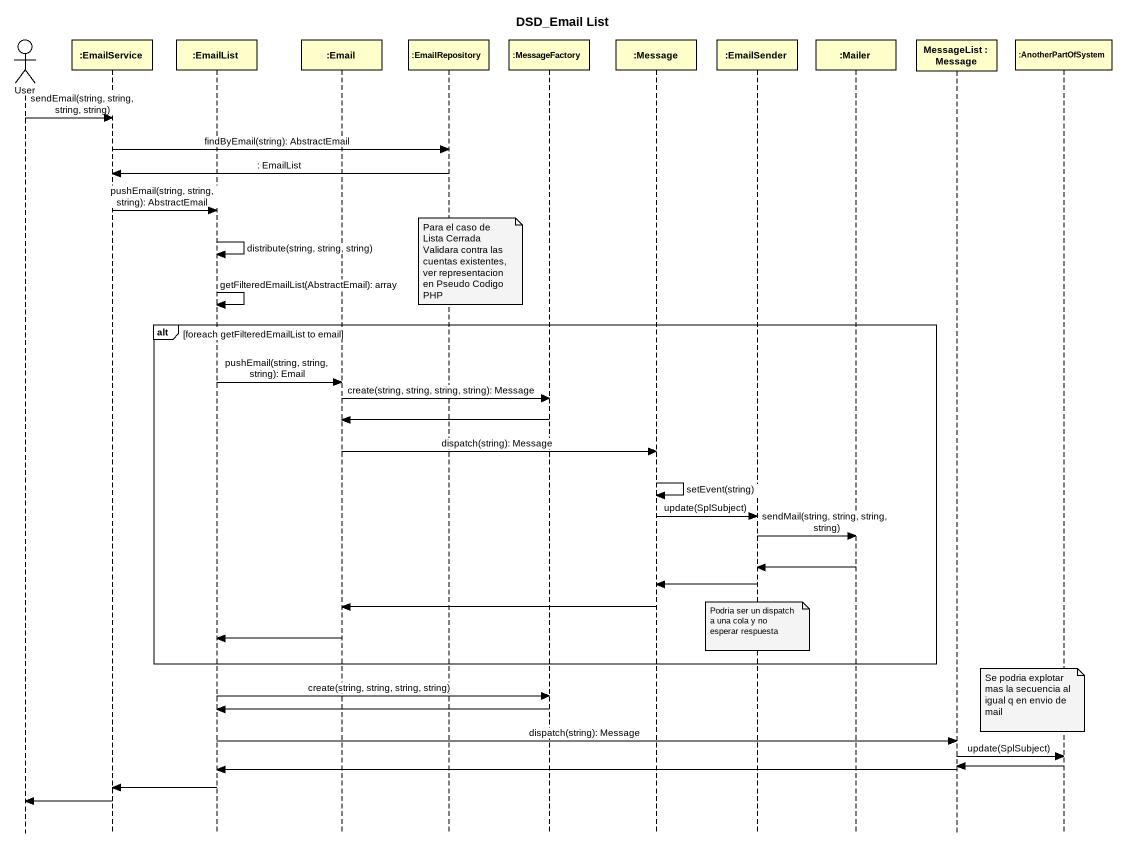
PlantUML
@startuml
title DSD_Email List
hide footbox
actor User
participant ":EmailService" as EmailService
participant ":EmailList" as EmailList
participant ":Email" as Email
participant ":EmailRepository" as EmailRepository
participant ":MessageFactory" as MessageFactory
participant ":Message" as Message
participant ":EmailSender" as EmailSender
participant ":Mailer" as Mailer
participant "MessageList : Message" as MessageList
participant ":AnotherPartOfSystem" as AnotherPartOfSystem

User -> EmailService : sendEmail(string, string, string, string)
EmailService -> EmailRepository : findByEmail(string): AbstractEmail
EmailRepository -> EmailService : : EmailList
EmailService -> EmailList : pushEmail(string, string, string): AbstractEmail
EmailList -> EmailList : distribute(string, string, string)
note over EmailRepository : Para el caso de Lista Cerrada Validara contra las cuentas existentes, ver representacion en Pseudo Codigo PHP
EmailList -> EmailList : getFilteredEmailList(AbstractEmail): array
alt foreach getFilteredEmailList to email
  EmailList -> Email : pushEmail(string, string, string): Email
  Email -> MessageFactory : create(string, string, string, string): Message
  MessageFactory -> Email
  Email -> Message : dispatch(string): Message
  Message -> Message : setEvent(string)
  Message -> EmailSender : update(SplSubject)
  EmailSender -> Mailer : sendMail(string, string, string, string)
  Mailer -> EmailSender
  EmailSender -> Message
  Message -> Email
  note over EmailSender : Podria ser un dispatch a una cola y no esperar respuesta
  Email -> EmailList
end
EmailList -> MessageFactory : create(string, string, string, string)
note over AnotherPartOfSystem : Se podria explotar mas la secuencia al igual q en envio de mail
MessageFactory -> EmailList
EmailList -> MessageList : dispatch(string): Message
MessageList -> AnotherPartOfSystem : update(SplSubject)
AnotherPartOfSystem -> MessageList
MessageList -> EmailList
EmailList -> EmailService
EmailService -> User
@enduml
